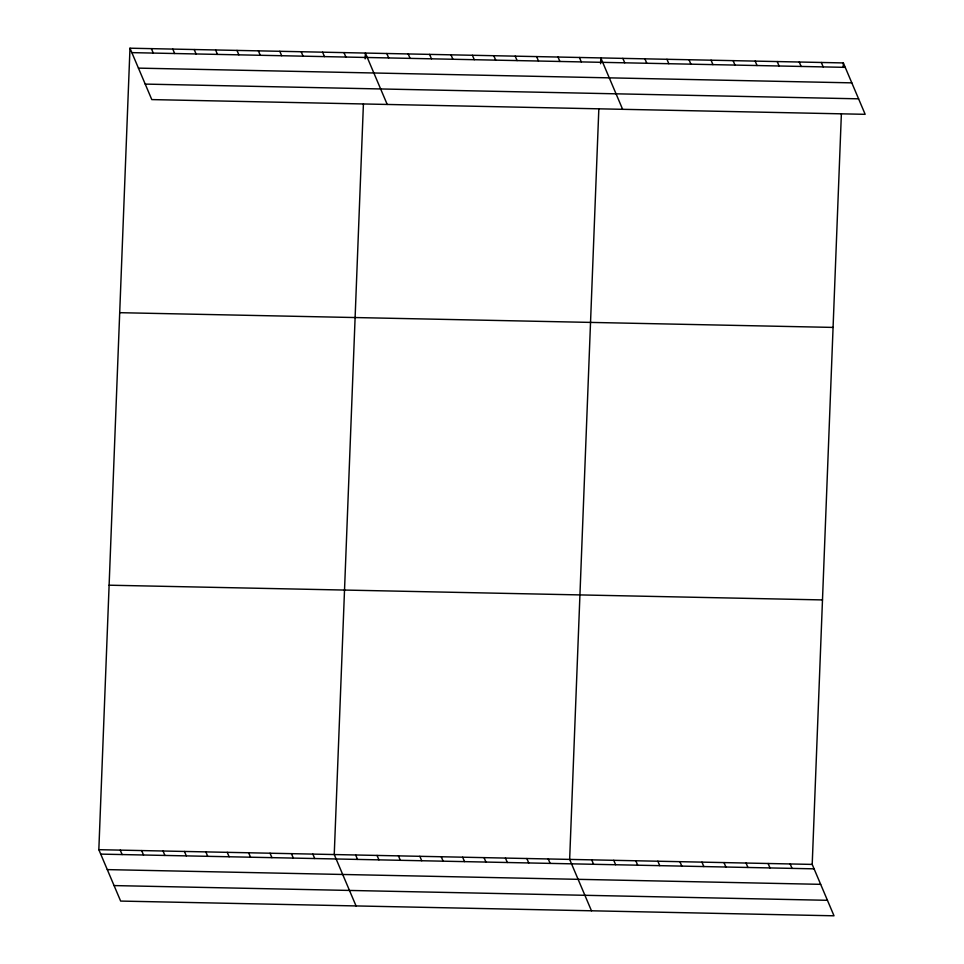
<?xml version="1.0" encoding="UTF-8"?>
<svg xmlns="http://www.w3.org/2000/svg" width="964" height="964" viewBox="0 0 964 964"><rect width="100%" height="100%" fill="white"/><g stroke="black" fill="none" stroke-linecap="round" stroke-linejoin="round"><path stroke-width="1.45" d="M841.379 113.788L812.206 864.407L834.017 915.8L120.645 901.075L98.834 849.682L129.983 48.2L843.355 62.925L865.166 114.318L151.794 99.593L129.983 48.2M363.416 103.919L334.243 854.538L356.053 905.931M365.163 58.876L365.392 53.056L387.215 104.449M598.837 108.775L569.652 859.394L591.474 910.799M600.584 63.732L600.813 57.912L622.624 109.318M843.187 67.287L843.355 62.925M131.863 52.634L845.235 67.359M138.442 68.131L851.815 82.856M145.215 84.097L858.599 98.822M119.705 312.685L833.077 327.411M109.113 585.196L822.485 599.921M98.834 849.682L812.206 864.407M100.714 854.116L814.086 868.841M107.293 869.612L820.665 884.337M114.065 885.579L827.437 900.304M821.304 62.467L823.184 66.902M799.252 62.009L801.132 66.444M777.201 61.551L779.093 65.986M755.161 61.106L757.041 65.54M733.11 60.648L734.99 65.082M711.058 60.19L712.938 64.624M689.007 59.732L690.887 64.166M666.955 59.286L668.835 63.708M644.904 58.828L646.784 63.263M622.852 58.37L624.744 62.805M579.412 57.479L581.292 61.913M558.011 57.033L559.891 61.467M536.599 56.587L538.49 61.021M515.198 56.153L517.09 60.587M493.797 55.707L495.689 60.142M472.396 55.261L474.288 59.696M450.995 54.828L452.875 59.262M790.155 863.949L792.034 868.383M429.595 54.382L431.474 58.816M768.103 863.491L769.983 867.925M408.194 53.936L410.074 58.37M746.052 863.045L747.931 867.467M386.793 53.502L388.673 57.936M724 862.587L725.88 867.022M701.949 862.129L703.841 866.564M343.991 52.622L345.871 57.045M679.909 861.671L681.789 866.106M322.591 52.176L324.47 56.611M657.858 861.214L659.738 865.648M301.19 51.731L303.07 56.165M635.806 860.768L637.686 865.202M279.789 51.297L281.669 55.719M613.755 860.31L615.635 864.744M258.388 50.851L260.268 55.285M591.703 859.852L593.583 864.286M236.987 50.405L238.867 54.84M215.587 49.971L217.466 54.394M548.251 858.96L550.131 863.395M194.186 49.526L196.066 53.96M526.85 858.514L528.73 862.949M172.785 49.08L174.665 53.514M505.449 858.068L507.329 862.503M151.384 48.646L153.264 53.068M484.048 857.635L485.928 862.069M462.648 857.189L464.528 861.623M441.247 856.755L443.127 861.177M419.846 856.309L421.726 860.744M398.445 855.863L400.325 860.298M377.044 855.43L378.924 859.852M355.644 854.984L357.524 859.418M312.842 854.104L314.722 858.526M291.441 853.658L293.321 858.093M270.041 853.212L271.92 857.647M248.64 852.779L250.52 857.201M227.239 852.333L229.119 856.767M205.838 851.887L207.718 856.321M184.437 851.453L186.317 855.875M163.037 851.007L164.916 855.442M141.636 850.561L143.516 854.996M120.235 850.128L122.115 854.562"/></g></svg>
